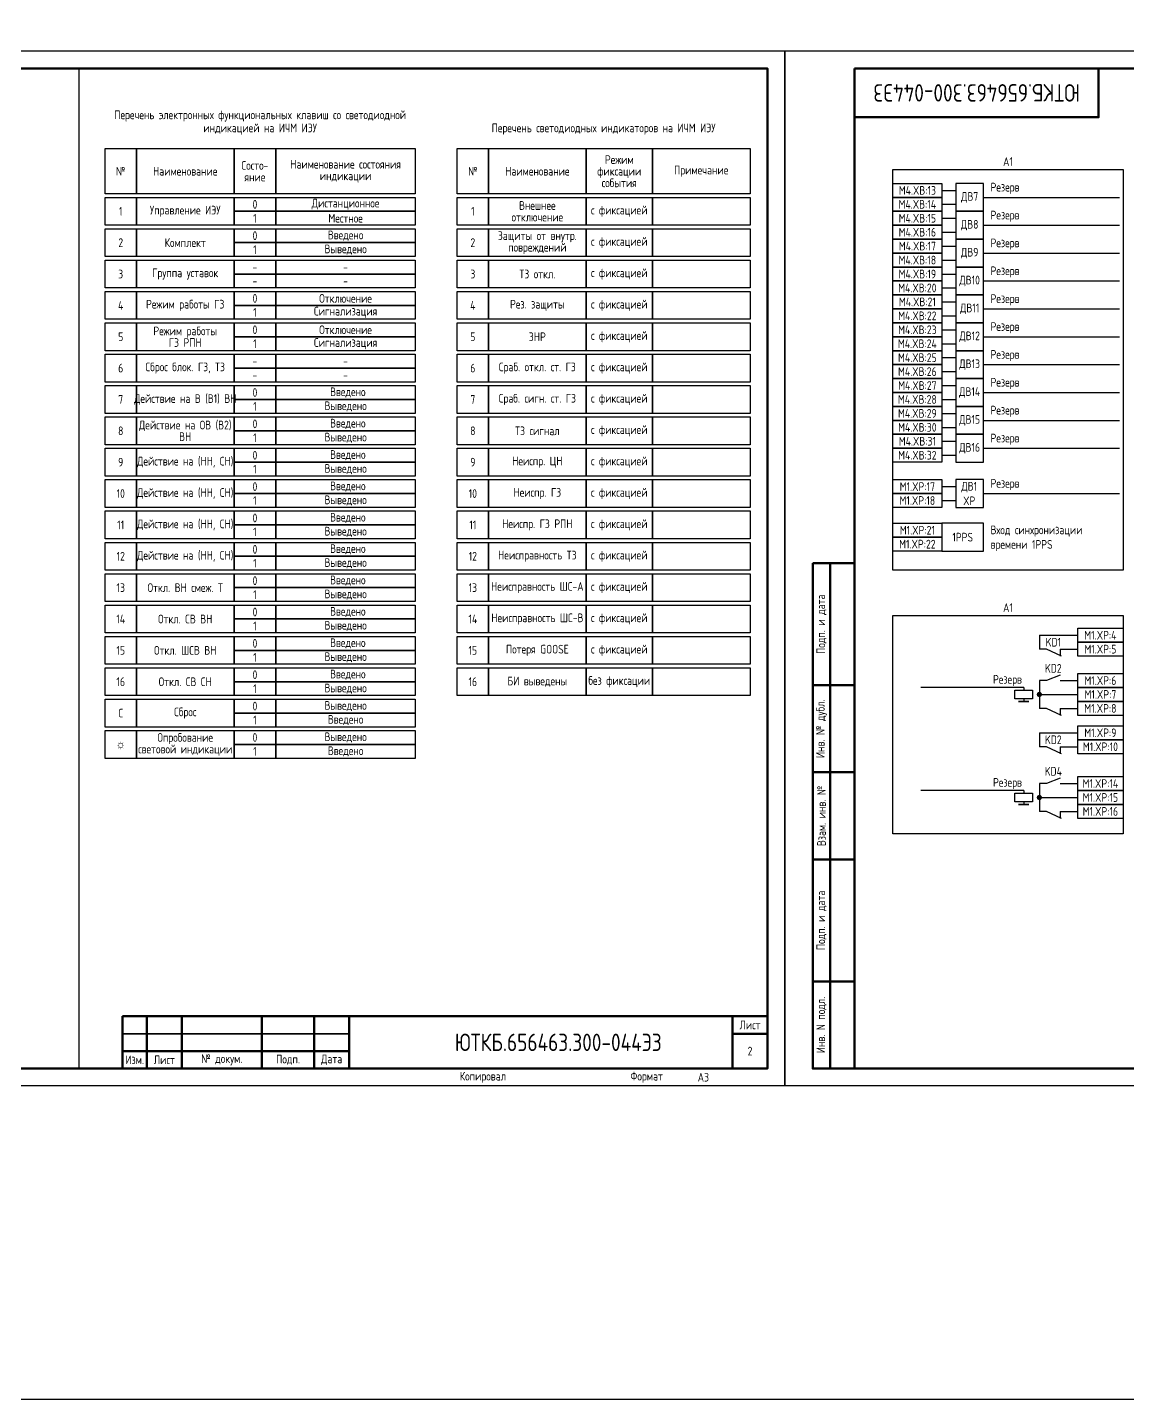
# Model space of a CAD drawing. Header units: millimetres. Extents: x -1036 to 3564, y -90 to 586.
# Drawn here: x 622.8 to 938.3, y -90 to 303.8 of the extents above; entities that cross this region are included whole.
import ezdxf

# ---------------------------------------------------------------- set-up
doc = ezdxf.new("R2010")
doc.units = ezdxf.units.MM
doc.styles.add('Gost type A_2.5', font='GOST_A.TTF', dxfattribs={"height": 2.5})
doc.styles.add('Gost_type_A', font='GOST_A.TTF')

# ---------------------------------------------------------------- blocks, each defined once
blk = doc.blocks.new('Формат_А3')
blk.add_lwpolyline([(-420, 297), (0, 297), (0, 0), (-420, 0)], close=True)
at = {"lineweight": 50}
blk.add_lwpolyline([(-400, 292), (-5, 292), (-5, 5), (-400, 5)], close=True, dxfattribs=at)
blk = doc.blocks.new('Штамп малый нижний')
at = {"lineweight": 50}
for points in [[(-185, 15), (-178, 15), (-178, 5), (-185, 5)], [(-178, 15), (-168, 15), (-168, 5), (-178, 5)], [(-168, 15), (-145, 15), (-145, 5), (-168, 5)], [(-145, 15), (-130, 15), (-130, 5), (-145, 5)], [(-130, 15), (-120, 15), (-120, 5), (-130, 5)], [(-120, 15), (-10, 15), (-10, 0), (-120, 0)], [(-10, 15), (0, 15), (0, 10), (-10, 10)], [(-10, 10), (0, 10), (0, 0), (-10, 0)], [(-185, 5), (-178, 5), (-178, 0), (-185, 0)], [(-178, 5), (-168, 5), (-168, 0), (-178, 0)], [(-168, 5), (-145, 5), (-145, 0), (-168, 0)], [(-145, 5), (-130, 5), (-130, 0), (-145, 0)], [(-130, 5), (-120, 5), (-120, 0), (-130, 0)]]:
    blk.add_lwpolyline(points, close=True, dxfattribs=at)
for points in [[(-185, 15), (-178, 15), (-178, 10), (-185, 10)], [(-178, 15), (-168, 15), (-168, 10), (-178, 10)], [(-168, 15), (-145, 15), (-145, 10), (-168, 10)], [(-145, 15), (-130, 15), (-130, 10), (-145, 10)], [(-130, 15), (-120, 15), (-120, 10), (-130, 10)], [(-185, 10), (-178, 10), (-178, 5), (-185, 5)], [(-178, 10), (-168, 10), (-168, 5), (-178, 5)], [(-168, 10), (-145, 10), (-145, 5), (-168, 5)], [(-145, 10), (-130, 10), (-130, 5), (-145, 5)], [(-130, 10), (-120, 10), (-120, 5), (-130, 5)]]:
    blk.add_lwpolyline(points, close=True)
at = {"char_height": 2.5, "style": 'Gost_type_A'}
for s, insert, width, attachment_point in [('Лист', (-5, 12.5), 10, 5), ('№ докум.', (-156.5, 2.5), 23, 5), ('Подп.', (-137.5, 2.5), 15, 5), ('Дата', (-125, 2.5), 10, 5), ('Изм.', (-181.5, 2.5), 7, 5), ('Лист', (-173, 2.5), 10, 5), ('Копировал', (-75, -2.53), 13.1202, 6), ('Формат', (-30, -2.53), 13.1202, 6)]:
    blk.add_mtext(s, dxfattribs=dict(at, insert=insert, width=width, attachment_point=attachment_point))
blk = doc.blocks.new('Штамп угловой верхний')
at = {"lineweight": 50}
blk.add_lwpolyline([(0, 0), (70, 0), (70, -14), (0, -14)], close=True, dxfattribs=at)
blk = doc.blocks.new('Штамп левый нижний')
at = {"lineweight": 50}
for points in [[(-12, 145), (-7, 145), (-7, 110), (-12, 110)], [(-7, 145), (0, 145), (0, 110), (-7, 110)], [(-12, 110), (-7, 110), (-7, 85), (-12, 85)], [(-7, 110), (0, 110), (0, 85), (-7, 85)], [(-12, 85), (-7, 85), (-7, 60), (-12, 60)], [(-7, 85), (0, 85), (0, 60), (-7, 60)], [(-12, 60), (-7, 60), (-7, 25), (-12, 25)], [(-7, 60), (0, 60), (0, 25), (-7, 25)], [(-12, 25), (-7, 25), (-7, 0), (-12, 0)], [(-7, 25), (0, 25), (0, 0), (-7, 0)]]:
    blk.add_lwpolyline(points, close=True, dxfattribs=at)
at = {"char_height": 2.5, "attachment_point": 5, "rotation": 90, "style": 'Gost_type_A'}
for s, insert, width in [('Подп. и дата', (-9.5, 127.5), 35), ('Инв. № дубл.', (-9.5, 97.5), 25), ('Взам. инв. №', (-9.5, 72.5), 25), ('Подп. и дата', (-9.5, 42.5), 35), ('Инв. N подл.', (-9.5, 12.5), 25)]:
    blk.add_mtext(s, dxfattribs=dict(at, insert=insert, width=width))
blk = doc.blocks.new('POINT')
at = {"const_width": 0.75}
blk.add_lwpolyline([(-0.375, 0, 1), (0.375, 0, 1)], format="xyb", close=True, dxfattribs=at)

msp = doc.modelspace()

# ---------------------------------------------------------------- linework, layer by layer
for p, q in [((637.5, 292), (637.5, 5)), ((885, 257), (889, 257)), ((885, 253), (889, 253)), ((897, 255), (936, 255)), ((885, 249), (889, 249)), ((885, 245), (889, 245)), ((897, 247), (936, 247)), ((885, 241), (889, 241)), ((885, 237), (889, 237)), ((897, 239), (936, 239)), ((885, 233), (889, 233)), ((885, 229), (889, 229)), ((897, 231), (936, 231)), ((885, 225), (889, 225)), ((885, 221), (889, 221)), ((897, 223), (936, 223)), ((885, 217), (889, 217)), ((885, 213), (889, 213)), ((897, 215), (936, 215)), ((885, 209), (889, 209)), ((885, 205), (889, 205)), ((897, 207), (936, 207)), ((885, 201), (889, 201)), ((885, 197), (889, 197)), ((897, 199), (936, 199)), ((885, 193), (889, 193)), ((897, 191), (936, 191)), ((885, 189), (889, 189)), ((885, 185), (889, 185)), ((897, 183), (936, 183)), ((885, 181), (889, 181)), ((885, 172), (889, 172)), ((897, 170), (936, 170)), ((885, 168), (889, 168)), ((913, 129.34), (913, 125.34)), ((919, 125.34), (919, 123.34)), ((908.5, 114.34), (879, 114.34)), ((908.5, 114.34), (908.5, 113.59)), ((908.5, 111.09), (908.5, 110.34)), ((919, 108.34), (919, 106.34)), ((913, 101.34), (913, 97.34)), ((919, 97.34), (919, 95.34)), ((908.5, 84.78), (879, 84.78)), ((908.5, 84.78), (908.5, 84.03)), ((908.5, 81.53), (908.5, 80.78)), ((919, 78.78), (919, 76.78))]:
    msp.add_line(p, q)
at = {"ltscale": 1.08}
for p, q in [((913, 129.34), (924, 129.34)), ((915, 125.34), (913, 125.34)), ((919, 125.34), (924, 125.34)), ((915, 116.34), (913, 116.34)), ((913, 116.34), (913, 108.34)), ((919, 116.34), (924, 116.34)), ((913, 112.34), (924, 112.34)), ((915, 108.34), (913, 108.34)), ((919, 108.34), (924, 108.34)), ((913, 101.34), (924, 101.34)), ((915, 97.34), (913, 97.34)), ((919, 97.34), (924, 97.34)), ((915, 86.78), (913, 86.78)), ((913, 86.78), (913, 78.78)), ((919, 86.78), (924, 86.78)), ((913, 82.78), (924, 82.78)), ((915, 78.78), (913, 78.78)), ((919, 78.78), (924, 78.78))]:
    msp.add_line(p, q, dxfattribs=at)
at = {"ltscale": 4.32}
for p, q in [((919.39, 123.34), (915, 125.34)), ((919, 117.84), (915, 116.34)), ((919.39, 106.34), (915, 108.34)), ((919.39, 95.34), (915, 97.34)), ((919, 88.28), (915, 86.78)), ((919.39, 76.78), (915, 78.78))]:
    msp.add_line(p, q, dxfattribs=at)
for points in [[(-1036, 586), (3564, 586), (3564, -90), (-1036, -90)], [(645, 269), (654, 269), (654, 256), (645, 256)], [(654, 269), (682, 269), (682, 256), (654, 256)], [(682, 269), (694, 269), (694, 256), (682, 256)], [(694, 269), (734, 269), (734, 256), (694, 256)], [(746, 269), (755, 269), (755, 256), (746, 256)], [(755, 269), (783, 269), (783, 256), (755, 256)], [(783, 269), (802, 269), (802, 256), (783, 256)], [(802, 269), (830, 269), (830, 256), (802, 256)], [(871, 263), (937, 263), (937, 148), (871, 148)], [(871, 259), (885, 259), (885, 255), (871, 255)], [(645, 255), (654, 255), (654, 247), (645, 247)], [(654, 255), (682, 255), (682, 247), (654, 247)], [(682, 255), (694, 255), (694, 251), (682, 251)], [(694, 255), (734, 255), (734, 251), (694, 251)], [(746, 255), (755, 255), (755, 247), (746, 247)], [(755, 255), (783, 255), (783, 247), (755, 247)], [(783, 255), (802, 255), (802, 247), (783, 247)], [(802, 255), (830, 255), (830, 247), (802, 247)], [(871, 255), (885, 255), (885, 251), (871, 251)], [(682, 251), (694, 251), (694, 247), (682, 247)], [(694, 251), (734, 251), (734, 247), (694, 247)], [(871, 251), (885, 251), (885, 247), (871, 247)], [(645, 246), (654, 246), (654, 238), (645, 238)], [(654, 246), (682, 246), (682, 238), (654, 238)], [(682, 246), (694, 246), (694, 242), (682, 242)], [(694, 246), (734, 246), (734, 242), (694, 242)], [(746, 246), (755, 246), (755, 238), (746, 238)], [(755, 246), (783, 246), (783, 238), (755, 238)], [(783, 246), (802, 246), (802, 238), (783, 238)], [(802, 246), (830, 246), (830, 238), (802, 238)], [(871, 247), (885, 247), (885, 243), (871, 243)], [(682, 242), (694, 242), (694, 238), (682, 238)], [(694, 242), (734, 242), (734, 238), (694, 238)], [(871, 243), (885, 243), (885, 239), (871, 239)], [(645, 237), (654, 237), (654, 229), (645, 229)], [(654, 237), (682, 237), (682, 229), (654, 229)], [(682, 237), (694, 237), (694, 233), (682, 233)], [(694, 237), (734, 237), (734, 233), (694, 233)], [(746, 237), (755, 237), (755, 229), (746, 229)], [(755, 237), (783, 237), (783, 229), (755, 229)], [(783, 237), (802, 237), (802, 229), (783, 229)], [(802, 237), (830, 237), (830, 229), (802, 229)], [(871, 239), (885, 239), (885, 235), (871, 235)], [(682, 233), (694, 233), (694, 229), (682, 229)], [(694, 233), (734, 233), (734, 229), (694, 229)], [(871, 235), (885, 235), (885, 231), (871, 231)], [(871, 231), (885, 231), (885, 227), (871, 227)], [(645, 228), (654, 228), (654, 220), (645, 220)], [(654, 228), (682, 228), (682, 220), (654, 220)], [(682, 228), (694, 228), (694, 224), (682, 224)], [(694, 228), (734, 228), (734, 224), (694, 224)], [(746, 228), (755, 228), (755, 220), (746, 220)], [(755, 228), (783, 228), (783, 220), (755, 220)], [(783, 228), (802, 228), (802, 220), (783, 220)], [(802, 228), (830, 228), (830, 220), (802, 220)], [(871, 227), (885, 227), (885, 223), (871, 223)], [(682, 224), (694, 224), (694, 220), (682, 220)], [(694, 224), (734, 224), (734, 220), (694, 220)], [(871, 223), (885, 223), (885, 219), (871, 219)], [(645, 219), (654, 219), (654, 211), (645, 211)], [(654, 219), (682, 219), (682, 211), (654, 211)], [(682, 219), (694, 219), (694, 215), (682, 215)], [(694, 219), (734, 219), (734, 215), (694, 215)], [(746, 219), (755, 219), (755, 211), (746, 211)], [(755, 219), (783, 219), (783, 211), (755, 211)], [(783, 219), (802, 219), (802, 211), (783, 211)], [(802, 219), (830, 219), (830, 211), (802, 211)], [(871, 219), (885, 219), (885, 215), (871, 215)], [(682, 215), (694, 215), (694, 211), (682, 211)], [(694, 215), (734, 215), (734, 211), (694, 211)], [(871, 215), (885, 215), (885, 211), (871, 211)], [(645, 210), (654, 210), (654, 202), (645, 202)], [(654, 210), (682, 210), (682, 202), (654, 202)], [(682, 210), (694, 210), (694, 206), (682, 206)], [(694, 210), (734, 210), (734, 206), (694, 206)], [(746, 210), (755, 210), (755, 202), (746, 202)], [(755, 210), (783, 210), (783, 202), (755, 202)], [(783, 210), (802, 210), (802, 202), (783, 202)], [(802, 210), (830, 210), (830, 202), (802, 202)], [(871, 211), (885, 211), (885, 207), (871, 207)], [(682, 206), (694, 206), (694, 202), (682, 202)], [(694, 206), (734, 206), (734, 202), (694, 202)], [(871, 207), (885, 207), (885, 203), (871, 203)], [(645, 201), (654, 201), (654, 193), (645, 193)], [(654, 201), (682, 201), (682, 193), (654, 193)], [(682, 201), (694, 201), (694, 197), (682, 197)], [(694, 201), (734, 201), (734, 197), (694, 197)], [(746, 201), (755, 201), (755, 193), (746, 193)], [(755, 201), (783, 201), (783, 193), (755, 193)], [(783, 201), (802, 201), (802, 193), (783, 193)], [(802, 201), (830, 201), (830, 193), (802, 193)], [(871, 203), (885, 203), (885, 199), (871, 199)], [(682, 197), (694, 197), (694, 193), (682, 193)], [(694, 197), (734, 197), (734, 193), (694, 193)], [(871, 199), (885, 199), (885, 195), (871, 195)], [(871, 195), (885, 195), (885, 191), (871, 191)], [(645, 192), (654, 192), (654, 184), (645, 184)], [(654, 192), (682, 192), (682, 184), (654, 184)], [(682, 192), (694, 192), (694, 188), (682, 188)], [(694, 192), (734, 192), (734, 188), (694, 188)], [(746, 192), (755, 192), (755, 184), (746, 184)], [(755, 192), (783, 192), (783, 184), (755, 184)], [(783, 192), (802, 192), (802, 184), (783, 184)], [(802, 192), (830, 192), (830, 184), (802, 184)], [(871, 191), (885, 191), (885, 187), (871, 187)], [(682, 188), (694, 188), (694, 184), (682, 184)], [(694, 188), (734, 188), (734, 184), (694, 184)], [(871, 187), (885, 187), (885, 183), (871, 183)], [(645, 183), (654, 183), (654, 175), (645, 175)], [(654, 183), (682, 183), (682, 175), (654, 175)], [(682, 183), (694, 183), (694, 179), (682, 179)], [(694, 183), (734, 183), (734, 179), (694, 179)], [(746, 183), (755, 183), (755, 175), (746, 175)], [(755, 183), (783, 183), (783, 175), (755, 175)], [(783, 183), (802, 183), (802, 175), (783, 175)], [(802, 183), (830, 183), (830, 175), (802, 175)], [(871, 183), (885, 183), (885, 179), (871, 179)], [(682, 179), (694, 179), (694, 175), (682, 175)], [(694, 179), (734, 179), (734, 175), (694, 175)], [(645, 174), (654, 174), (654, 166), (645, 166)], [(654, 174), (682, 174), (682, 166), (654, 166)], [(682, 174), (694, 174), (694, 170), (682, 170)], [(694, 174), (734, 174), (734, 170), (694, 170)], [(746, 174), (755, 174), (755, 166), (746, 166)], [(755, 174), (783, 174), (783, 166), (755, 166)], [(783, 174), (802, 174), (802, 166), (783, 166)], [(802, 174), (830, 174), (830, 166), (802, 166)], [(871, 174), (885, 174), (885, 170), (871, 170)], [(682, 170), (694, 170), (694, 166), (682, 166)], [(694, 170), (734, 170), (734, 166), (694, 166)], [(871, 170), (885, 170), (885, 166), (871, 166)], [(645, 165), (654, 165), (654, 157), (645, 157)], [(654, 165), (682, 165), (682, 157), (654, 157)], [(682, 165), (694, 165), (694, 161), (682, 161)], [(694, 165), (734, 165), (734, 161), (694, 161)], [(746, 165), (755, 165), (755, 157), (746, 157)], [(755, 165), (783, 165), (783, 157), (755, 157)], [(783, 165), (802, 165), (802, 157), (783, 157)], [(802, 165), (830, 165), (830, 157), (802, 157)], [(871, 161.48), (885, 161.48), (885, 157.48), (871, 157.48)], [(682, 161), (694, 161), (694, 157), (682, 157)], [(694, 161), (734, 161), (734, 157), (694, 157)], [(645, 156), (654, 156), (654, 148), (645, 148)], [(654, 156), (682, 156), (682, 148), (654, 148)], [(682, 156), (694, 156), (694, 152), (682, 152)], [(694, 156), (734, 156), (734, 152), (694, 152)], [(746, 156), (755, 156), (755, 148), (746, 148)], [(755, 156), (783, 156), (783, 148), (755, 148)], [(783, 156), (802, 156), (802, 148), (783, 148)], [(802, 156), (830, 156), (830, 148), (802, 148)], [(871, 157.48), (885, 157.48), (885, 153.48), (871, 153.48)], [(682, 152), (694, 152), (694, 148), (682, 148)], [(694, 152), (734, 152), (734, 148), (694, 148)], [(645, 147), (654, 147), (654, 139), (645, 139)], [(654, 147), (682, 147), (682, 139), (654, 139)], [(682, 147), (694, 147), (694, 143), (682, 143)], [(694, 147), (734, 147), (734, 143), (694, 143)], [(746, 147), (755, 147), (755, 139), (746, 139)], [(755, 147), (783, 147), (783, 139), (755, 139)], [(783, 147), (802, 147), (802, 139), (783, 139)], [(802, 147), (830, 147), (830, 139), (802, 139)], [(682, 143), (694, 143), (694, 139), (682, 139)], [(694, 143), (734, 143), (734, 139), (694, 139)], [(645, 138), (654, 138), (654, 130), (645, 130)], [(654, 138), (682, 138), (682, 130), (654, 130)], [(682, 138), (694, 138), (694, 134), (682, 134)], [(694, 138), (734, 138), (734, 134), (694, 134)], [(746, 138), (755, 138), (755, 130), (746, 130)], [(755, 138), (783, 138), (783, 130), (755, 130)], [(783, 138), (802, 138), (802, 130), (783, 130)], [(802, 138), (830, 138), (830, 130), (802, 130)], [(682, 134), (694, 134), (694, 130), (682, 130)], [(694, 134), (734, 134), (734, 130), (694, 130)], [(871, 135), (937, 135), (937, 72.33), (871, 72.33)], [(924, 131.34), (937, 131.34), (937, 127.34), (924, 127.34)], [(645, 129), (654, 129), (654, 121), (645, 121)], [(654, 129), (682, 129), (682, 121), (654, 121)], [(682, 129), (694, 129), (694, 125), (682, 125)], [(694, 129), (734, 129), (734, 125), (694, 125)], [(746, 129), (755, 129), (755, 121), (746, 121)], [(755, 129), (783, 129), (783, 121), (755, 121)], [(783, 129), (802, 129), (802, 121), (783, 121)], [(802, 129), (830, 129), (830, 121), (802, 121)], [(924, 127.34), (937, 127.34), (937, 123.34), (924, 123.34)], [(682, 125), (694, 125), (694, 121), (682, 121)], [(694, 125), (734, 125), (734, 121), (694, 121)], [(645, 120), (654, 120), (654, 112), (645, 112)], [(654, 120), (682, 120), (682, 112), (654, 112)], [(682, 120), (694, 120), (694, 116), (682, 116)], [(694, 120), (734, 120), (734, 116), (694, 116)], [(746, 120), (755, 120), (755, 112), (746, 112)], [(755, 120), (783, 120), (783, 112), (755, 112)], [(783, 120), (802, 120), (802, 112), (783, 112)], [(802, 120), (830, 120), (830, 112), (802, 112)], [(924, 118.34), (937, 118.34), (937, 114.34), (924, 114.34)], [(682, 116), (694, 116), (694, 112), (682, 112)], [(694, 116), (734, 116), (734, 112), (694, 112)], [(924, 114.34), (937, 114.34), (937, 110.34), (924, 110.34)], [(645, 111), (654, 111), (654, 103), (645, 103)], [(654, 111), (682, 111), (682, 103), (654, 103)], [(682, 111), (694, 111), (694, 107), (682, 107)], [(694, 111), (734, 111), (734, 107), (694, 107)], [(911, 113.59), (911, 111.09), (906, 111.09), (906, 113.59)], [(910, 110.34), (907, 110.34)], [(924, 110.34), (937, 110.34), (937, 106.34), (924, 106.34)], [(682, 107), (694, 107), (694, 103), (682, 103)], [(694, 107), (734, 107), (734, 103), (694, 103)], [(924, 103.34), (937, 103.34), (937, 99.34), (924, 99.34)], [(645, 102), (654, 102), (654, 94), (645, 94)], [(654, 102), (682, 102), (682, 94), (654, 94)], [(682, 102), (694, 102), (694, 98), (682, 98)], [(694, 102), (734, 102), (734, 98), (694, 98)], [(924, 99.34), (937, 99.34), (937, 95.34), (924, 95.34)], [(682, 98), (694, 98), (694, 94), (682, 94)], [(694, 98), (734, 98), (734, 94), (694, 94)], [(924, 88.78), (937, 88.78), (937, 84.78), (924, 84.78)], [(911, 84.03), (911, 81.53), (906, 81.53), (906, 84.03)], [(924, 84.78), (937, 84.78), (937, 80.78), (924, 80.78)], [(910, 80.78), (907, 80.78)], [(924, 80.78), (937, 80.78), (937, 76.78), (924, 76.78)]]:
    msp.add_lwpolyline(points, close=True)
at = {"ltscale": 4}
for points in [[(889, 251), (897, 251), (897, 259), (889, 259)], [(889, 243), (897, 243), (897, 251), (889, 251)], [(889, 235), (897, 235), (897, 243), (889, 243)], [(889, 227), (897, 227), (897, 235), (889, 235)], [(889, 219), (897, 219), (897, 227), (889, 227)], [(889, 211), (897, 211), (897, 219), (889, 219)], [(889, 203), (897, 203), (897, 211), (889, 211)], [(889, 195), (897, 195), (897, 203), (889, 203)], [(889, 187), (897, 187), (897, 195), (889, 195)], [(889, 179), (897, 179), (897, 187), (889, 187)], [(889, 166), (897, 166), (897, 174), (889, 174)], [(885, 153.48), (897, 153.48), (897, 161.48), (885, 161.48)]]:
    msp.add_lwpolyline(points, close=True, dxfattribs=at)

# ---------------------------------------------------------------- block references
at = {"color": 1}
for name, p in [('Формат_А3', (840, 0)), ('Формат_А3', (1260, 0)), ('Штамп левый нижний', (860, 5)), ('Штамп малый нижний', (835, 5))]:
    msp.add_blockref(name, p, dxfattribs=at)
for name, p in [('Штамп угловой верхний', (860, 292)), ('POINT', (913, 112.34)), ('POINT', (913, 82.78))]:
    msp.add_blockref(name, p)

# ---------------------------------------------------------------- texts
at = {"insert": (895, 285), "char_height": 5, "width": 70, "attachment_point": 5, "rotation": 180, "style": 'Gost_type_A'}
msp.add_mtext('ЮТКБ.656463.300-044Э3', dxfattribs=at)
at = {"char_height": 2.5}
for s, insert, width, attachment_point, line_spacing_factor, style in [('Перечень электронных функциональных клавиш со светодиодной индикацией на ИЧМ ИЭУ', (689.5, 273), 89, 8, 0.9, 'Gost_type_A'), ('Перечень светодиодных индикаторов на ИЧМ ИЭУ', (788, 273), 84, 8, 0.9, 'Gost_type_A'), ('Состо- яние', (688, 262.5), 12, 5, 0.8, 'Gost_type_A'), ('Наименование состояния индикации', (714, 262.5), 40, 5, 0.8, 'Gost_type_A'), ('Режим\\Pфиксации события', (792.5, 262.5), 19, 5, 0.8, 'Gost_type_A'), ('Примечание', (816, 262.5), 28, 5, 0.8, 'Gost_type_A'), ('A1', (904, 264), 66, 8, 0.9, 'Gost_type_A'), ('№ ', (649.5, 262.5), 9, 5, 0.8, 'Gost_type_A'), ('Наименование ', (668, 262.5), 28, 5, 0.8, 'Gost_type_A'), ('№ ', (750.5, 262.5), 9, 5, 0.8, 'Gost_type_A'), ('Наименование ', (769, 262.5), 28, 5, 0.8, 'Gost_type_A'), ('1', (649.5, 251), 9, 5, 0.8, 'Gost_type_A'), ('Управление ИЭУ', (668, 251), 28, 5, 0.8, 'Gost_type_A'), ('0', (688, 253), 12, 5, 0.8, 'Gost_type_A'), ('Дистанционное', (714, 253), 40, 5, 0.8, 'Gost_type_A'), ('1', (750.5, 251), 9, 5, 0.8, 'Gost_type_A'), ('Внешнее\\Pотключение ', (769, 251), 28, 5, 0.8, 'Gost_type_A'), ('с фиксацией', (792.5, 251), 19, 5, 0.8, 'Gost_type_A'), ('1', (688, 249), 12, 5, 0.8, 'Gost_type_A'), ('Местное', (714, 249), 40, 5, 0.8, 'Gost_type_A'), ('0', (688, 244), 12, 5, 0.8, 'Gost_type_A'), ('Введено', (714, 244), 40, 5, 0.8, 'Gost_type_A'), ('Защиты от внутр. повреждений', (769, 242), 28, 5, 0.8, 'Gost_type_A'), ('2', (649.5, 242), 9, 5, 0.8, 'Gost_type_A'), ('Комплект', (668, 242), 28, 5, 0.8, 'Gost_type_A'), ('1', (688, 240), 12, 5, 0.8, 'Gost_type_A'), ('Выведено', (714, 240), 40, 5, 0.8, 'Gost_type_A'), ('2', (750.5, 242), 9, 5, 0.8, 'Gost_type_A'), ('с фиксацией', (792.5, 242), 19, 5, 0.8, 'Gost_type_A'), ('3', (649.5, 233), 9, 5, 0.8, 'Gost_type_A'), ('Группа уставок', (668, 233), 28, 5, 0.8, 'Gost_type_A'), ('-', (688, 235), 12, 5, 0.8, 'Gost_type_A'), ('-', (714, 235), 40, 5, 0.8, 'Gost_type_A'), ('3', (750.5, 233), 9, 5, 0.8, 'Gost_type_A'), ('ТЗ откл.', (769, 233), 28, 5, 0.8, 'Gost_type_A'), ('с фиксацией', (792.5, 233), 19, 5, 0.8, 'Gost_type_A'), ('-', (688, 231), 12, 5, 0.8, 'Gost_type_A'), ('-', (714, 231), 40, 5, 0.8, 'Gost_type_A'), ('4', (649.5, 224), 9, 5, 0.8, 'Gost_type_A'), ('Режим работы ГЗ', (668, 224), 28, 5, 0.8, 'Gost_type_A'), ('0', (688, 226), 12, 5, 0.8, 'Gost_type_A'), ('Отключение', (714, 226), 40, 5, 0.8, 'Gost_type_A'), ('4', (750.5, 224), 9, 5, 0.8, 'Gost_type_A'), ('Рез. защиты ', (769, 224), 28, 5, 0.8, 'Gost_type_A'), ('с фиксацией', (792.5, 224), 19, 5, 0.8, 'Gost_type_A'), ('1', (688, 222), 12, 5, 0.8, 'Gost_type_A'), ('Сигнализация', (714, 222), 40, 5, 0.8, 'Gost_type_A'), ('Режим работы \\PГЗ РПН', (668, 215), 28, 5, 0.8, 'Gost type A_2.5'), ('0', (688, 217), 12, 5, 0.8, 'Gost_type_A'), ('Отключение', (714, 217), 40, 5, 0.8, 'Gost_type_A'), ('с фиксацией', (792.5, 215), 19, 5, 0.8, 'Gost_type_A'), ('5', (649.5, 215), 9, 5, 0.8, 'Gost_type_A'), ('1', (688, 213), 12, 5, 0.8, 'Gost_type_A'), ('Сигнализация', (714, 213), 40, 5, 0.8, 'Gost_type_A'), ('5', (750.5, 215), 9, 5, 0.8, 'Gost_type_A'), ('ЗНР', (769, 215), 28, 5, 0.8, 'Gost_type_A'), ('6', (649.5, 206), 9, 5, 0.8, 'Gost_type_A'), ('Сброс блок. ГЗ, ТЗ', (668, 206), 28, 5, 0.8, 'Gost type A_2.5'), ('-', (688, 208), 12, 5, 0.8, 'Gost_type_A'), ('-', (714, 208), 40, 5, 0.8, 'Gost_type_A'), ('6', (750.5, 206), 9, 5, 0.8, 'Gost_type_A'), ('Сраб. откл. ст. ГЗ', (769, 206), 28, 5, 0.8, 'Gost_type_A'), ('с фиксацией', (792.5, 206), 19, 5, 0.8, 'Gost_type_A'), ('-', (688, 204), 12, 5, 0.8, 'Gost_type_A'), ('-', (714, 204), 40, 5, 0.8, 'Gost_type_A'), ('7', (649.5, 197), 9, 5, 0.8, 'Gost_type_A'), ('Действие на В (В1) ВН', (668, 197), 28, 5, 0.8, 'Gost_type_A'), ('0', (688, 199), 12, 5, 0.8, 'Gost_type_A'), (' Введено', (714, 199), 40, 5, 0.8, 'Gost_type_A'), ('7', (750.5, 197), 9, 5, 0.8, 'Gost_type_A'), ('Сраб. сигн. ст. ГЗ', (769, 197), 28, 5, 0.8, 'Gost_type_A'), ('с фиксацией', (792.5, 197), 19, 5, 0.8, 'Gost_type_A'), ('1', (688, 195), 12, 5, 0.8, 'Gost_type_A'), ('Выведено', (714, 195), 40, 5, 0.8, 'Gost_type_A'), ('8', (649.5, 188), 9, 5, 0.8, 'Gost_type_A'), ('Действие на ОВ (В2) ВН', (668, 188), 28, 5, 0.8, 'Gost_type_A'), ('0', (688, 190), 12, 5, 0.8, 'Gost_type_A'), (' Введено', (714, 190), 40, 5, 0.8, 'Gost_type_A'), ('8', (750.5, 188), 9, 5, 0.8, 'Gost_type_A'), ('ТЗ сигнал', (769, 188), 28, 5, 0.8, 'Gost_type_A'), ('с фиксацией', (792.5, 188), 19, 5, 0.8, 'Gost_type_A'), ('1', (688, 186), 12, 5, 0.8, 'Gost_type_A'), ('Выведено', (714, 186), 40, 5, 0.8, 'Gost_type_A'), ('0', (688, 181), 12, 5, 0.8, 'Gost_type_A'), (' Введено', (714, 181), 40, 5, 0.8, 'Gost_type_A'), ('9', (649.5, 179), 9, 5, 0.8, 'Gost_type_A'), ('Действие на (НН, СН)', (668, 179), 28, 5, 0.8, 'Gost_type_A'), ('1', (688, 177), 12, 5, 0.8, 'Gost_type_A'), ('Выведено', (714, 177), 40, 5, 0.8, 'Gost_type_A'), ('9', (750.5, 179), 9, 5, 0.8, 'Gost_type_A'), ('Неиспр. ЦН', (769, 179), 28, 5, 0.8, 'Gost_type_A'), ('с фиксацией', (792.5, 179), 19, 5, 0.8, 'Gost_type_A'), (' Введено', (714, 172), 40, 5, 0.8, 'Gost_type_A'), ('10', (649.5, 170), 9, 5, 0.8, 'Gost_type_A'), ('Действие на (НН, СН)', (668, 170), 28, 5, 0.8, 'Gost_type_A'), ('0', (688, 172), 12, 5, 0.8, 'Gost_type_A'), ('Выведено', (714, 168), 40, 5, 0.8, 'Gost_type_A'), ('10', (750.5, 170), 9, 5, 0.8, 'Gost_type_A'), ('Неиспр. ГЗ ', (769, 170), 28, 5, 0.8, 'Gost_type_A'), ('с фиксацией', (792.5, 170), 19, 5, 0.8, 'Gost_type_A'), ('1', (688, 168), 12, 5, 0.8, 'Gost_type_A'), ('11', (649.5, 161), 9, 5, 0.8, 'Gost_type_A'), ('Действие на (НН, СН)', (668, 161), 28, 5, 0.8, 'Gost_type_A'), ('0', (688, 163), 12, 5, 0.8, 'Gost_type_A'), (' Введено', (714, 163), 40, 5, 0.8, 'Gost_type_A'), ('11', (750.5, 161), 9, 5, 0.8, 'Gost_type_A'), ('Неиспр. ГЗ РПН', (769, 161), 28, 5, 0.8, 'Gost_type_A'), ('с фиксацией', (792.5, 161), 19, 5, 0.8, 'Gost_type_A'), ('1', (688, 159), 12, 5, 0.8, 'Gost_type_A'), ('Выведено', (714, 159), 40, 5, 0.8, 'Gost_type_A'), ('Действие на (НН, СН)', (668, 152), 28, 5, 0.8, 'Gost_type_A'), ('0', (688, 154), 12, 5, 0.8, 'Gost_type_A'), (' Введено', (714, 154), 40, 5, 0.8, 'Gost_type_A'), ('Неисправность ТЗ', (769, 152), 28, 5, 0.8, 'Gost_type_A'), ('с фиксацией', (792.5, 152), 19, 5, 0.8, 'Gost_type_A'), ('12', (649.5, 152), 9, 5, 0.8, 'Gost_type_A'), ('1', (688, 150), 12, 5, 0.8, 'Gost_type_A'), ('Выведено', (714, 150), 40, 5, 0.8, 'Gost_type_A'), ('12', (750.5, 152), 9, 5, 0.8, 'Gost_type_A'), ('0', (688, 145), 12, 5, 0.8, 'Gost_type_A'), (' Введено', (714, 145), 40, 5, 0.8, 'Gost_type_A'), ('13', (649.5, 143), 9, 5, 0.8, 'Gost_type_A'), ('Откл. ВН смеж. Т', (668, 143), 28, 5, 0.8, 'Gost type A_2.5'), ('1', (688, 141), 12, 5, 0.8, 'Gost_type_A'), ('Выведено', (714, 141), 40, 5, 0.8, 'Gost_type_A'), ('13', (750.5, 143), 9, 5, 0.8, 'Gost_type_A'), ('Неисправность ШС-А', (769, 143), 28, 5, 0.8, 'Gost_type_A'), ('с фиксацией', (792.5, 143), 19, 5, 0.8, 'Gost_type_A'), ('A1', (904, 136), 66, 8, 0.9, 'Gost_type_A'), ('14', (649.5, 134), 9, 5, 0.8, 'Gost_type_A'), ('Откл. СВ ВН', (668, 134), 28, 5, 0.8, 'Gost_type_A'), ('0', (688, 136), 12, 5, 0.8, 'Gost_type_A'), (' Введено', (714, 136), 40, 5, 0.8, 'Gost_type_A'), ('14', (750.5, 134), 9, 5, 0.8, 'Gost_type_A'), ('Неисправность ШС-В', (769, 134), 28, 5, 0.8, 'Gost_type_A'), ('с фиксацией', (792.5, 134), 19, 5, 0.8, 'Gost_type_A'), ('1', (688, 132), 12, 5, 0.8, 'Gost_type_A'), ('Выведено', (714, 132), 40, 5, 0.8, 'Gost_type_A'), ('15', (649.5, 125), 9, 5, 0.8, 'Gost_type_A'), ('Откл. ШСВ ВН', (668, 125), 28, 5, 0.8, 'Gost_type_A'), ('0', (688, 127), 12, 5, 0.8, 'Gost_type_A'), (' Введено', (714, 127), 40, 5, 0.8, 'Gost_type_A'), ('15', (750.5, 125), 9, 5, 0.8, 'Gost_type_A'), ('Потеря GOOSE', (769, 125), 28, 5, 0.8, 'Gost_type_A'), ('с фиксацией', (792.5, 125), 19, 5, 0.8, 'Gost_type_A'), ('1', (688, 123), 12, 5, 0.8, 'Gost_type_A'), ('Выведено', (714, 123), 40, 5, 0.8, 'Gost_type_A'), ('0', (688, 118), 12, 5, 0.8, 'Gost_type_A'), (' Введено', (714, 118), 40, 5, 0.8, 'Gost_type_A'), ('16', (649.5, 116), 9, 5, 0.8, 'Gost_type_A'), ('Откл. СВ СН', (668, 116), 28, 5, 0.8, 'Gost_type_A'), ('1', (688, 114), 12, 5, 0.8, 'Gost_type_A'), ('Выведено', (714, 114), 40, 5, 0.8, 'Gost_type_A'), ('16', (750.5, 116), 9, 5, 0.8, 'Gost_type_A'), ('БИ выведены ', (769, 116), 28, 5, 0.8, 'Gost_type_A'), ('без фиксации', (792.5, 116), 19, 5, 0.8, 'Gost_type_A'), ('Резерв', (908, 116.34), 37, 6, 0.8, 'Gost_type_A'), ('Выведено', (714, 109), 40, 5, 0.8, 'Gost_type_A'), ('C', (649.5, 107), 9, 5, 0.8, 'Gost_type_A'), ('Сброс', (668, 107), 28, 5, 0.8, 'Gost_type_A'), ('0', (688, 109), 12, 5, 0.8, 'Gost_type_A'), ('Введено', (714, 105), 40, 5, 0.8, 'Gost_type_A'), ('1', (688, 105), 12, 5, 0.8, 'Gost_type_A'), ('☼', (649.5, 98), 9, 5, 0.8, 'Gost_type_A'), ('Опробование световой индикации', (668, 98), 28, 5, 0.8, 'Gost_type_A'), ('0', (688, 100), 12, 5, 0.8, 'Gost_type_A'), ('Выведено', (714, 100), 40, 5, 0.8, 'Gost_type_A'), ('1', (688, 96), 12, 5, 0.8, 'Gost_type_A'), ('Введено', (714, 96), 40, 5, 0.8, 'Gost_type_A'), ('Резерв', (908, 86.78), 37, 6, 0.8, 'Gost_type_A')]:
    msp.add_mtext(s, dxfattribs=dict(at, insert=insert, width=width, attachment_point=attachment_point, line_spacing_factor=line_spacing_factor, style=style))
at = {"style": 'Gost_type_A'}
for s, insert, char_height, width, attachment_point in [('M4.XВ:13', (878, 257), 2.5, 14, 5), ('ДВ7', (893, 255), 2.5, 7.9998, 5), ('Резерв', (899, 256), 2.5, 27.8465, 7), ('M4.XВ:14', (878, 253), 2.5, 14, 5), ('M4.XВ:15', (878, 249), 2.5, 14, 5), ('ДВ8', (893, 247), 2.5, 7.9998, 5), ('Резерв', (899, 248), 2.5, 27.8465, 7), ('M4.XВ:16', (878, 245), 2.5, 14, 5), ('M4.XВ:17', (878, 241), 2.5, 14, 5), ('ДВ9', (893, 239), 2.5, 7.9998, 5), ('Резерв', (899, 240), 2.5, 27.8465, 7), ('M4.XВ:18', (878, 237), 2.5, 14, 5), ('M4.XВ:19', (878, 233), 2.5, 14, 5), ('ДВ10', (893, 231), 2.5, 7.9998, 5), ('Резерв', (899, 232), 2.5, 27.8465, 7), ('M4.XВ:20', (878, 229), 2.5, 14, 5), ('M4.XВ:21', (878, 225), 2.5, 14, 5), ('ДВ11', (893, 223), 2.5, 7.9998, 5), ('Резерв', (899, 224), 2.5, 27.8465, 7), ('M4.XВ:22', (878, 221), 2.5, 14, 5), ('M4.XВ:23', (878, 217), 2.5, 14, 5), ('Резерв', (899, 216), 2.5, 27.8465, 7), ('M4.XВ:24', (878, 213), 2.5, 14, 5), ('ДВ12', (893, 215), 2.5, 7.9998, 5), ('M4.XВ:25', (878, 209), 2.5, 14, 5), ('Резерв', (899, 208), 2.5, 27.8465, 7), ('M4.XВ:26', (878, 205), 2.5, 14, 5), ('ДВ13', (893, 207), 2.5, 7.9998, 5), ('M4.XВ:27', (878, 201), 2.5, 14, 5), ('Резерв', (899, 200), 2.5, 27.8465, 7), ('M4.XВ:28', (878, 197), 2.5, 14, 5), ('ДВ14', (893, 199), 2.5, 7.9998, 5), ('M4.XВ:29', (878, 193), 2.5, 14, 5), ('Резерв', (899, 192), 2.5, 27.8465, 7), ('M4.XВ:30', (878, 189), 2.5, 14, 5), ('ДВ15', (893, 191), 2.5, 7.9998, 5), ('M4.XВ:31', (878, 185), 2.5, 14, 5), ('Резерв', (899, 184), 2.5, 27.8465, 7), ('M4.XВ:32', (878, 181), 2.5, 14, 5), ('ДВ16', (893, 183), 2.5, 7.9998, 5), ('ДВ1 XP', (892.88, 170), 2.5, 7.7588, 5), ('Резерв', (899, 171), 2.5, 37, 7), ('M1.XP:17', (878, 172), 2.5, 14, 5), ('M1.XP:18', (878, 168), 2.5, 14, 5), ('M1.XP:21', (878, 159.48), 2.5, 14, 5), ('1PPS', (891, 157.48), 2.5, 12, 5), ('Вход синхронизации\\Pвремени 1PPS', (899, 153.48), 2.5, 35.9749, 7), ('M1.XP:22', (878, 155.48), 2.5, 14, 5), ('M1.XP:4', (930.5, 129.34), 2.5, 13, 5), ('KD1', (917, 127.34), 2.5, 8, 5), ('M1.XP:5', (930.5, 125.34), 2.5, 13, 5), ('KD2', (917, 119.84), 2.5, 8, 5), ('M1.XP:6', (930.5, 116.34), 2.5, 13, 5), ('M1.XP:7', (930.5, 112.34), 2.5, 13, 5), ('M1.XP:8', (930.5, 108.34), 2.5, 13, 5), ('M1.XP:9', (930.5, 101.34), 2.5, 13, 5), ('KD2', (917, 99.34), 2.5, 8, 5), ('M1.XP:10', (930.5, 97.34), 2.5, 13, 5), ('KD4', (917, 90.28), 2.5, 8, 5), ('M1.XP:14', (930.5, 86.78), 2.5, 13, 5), ('M1.XP:15', (930.5, 82.78), 2.5, 13, 5), ('M1.XP:16', (930.5, 78.78), 2.5, 13, 5), ('ЮТКБ.656463.300-044Э3', (775, 12.5), 5, 120, 5), ('2', (830, 10), 2.5, 10, 5), ('A3', (815, 2.5), 2.5, 20, 4)]:
    msp.add_mtext(s, dxfattribs=dict(at, insert=insert, char_height=char_height, width=width, attachment_point=attachment_point))

doc.saveas('drawing.dxf')
